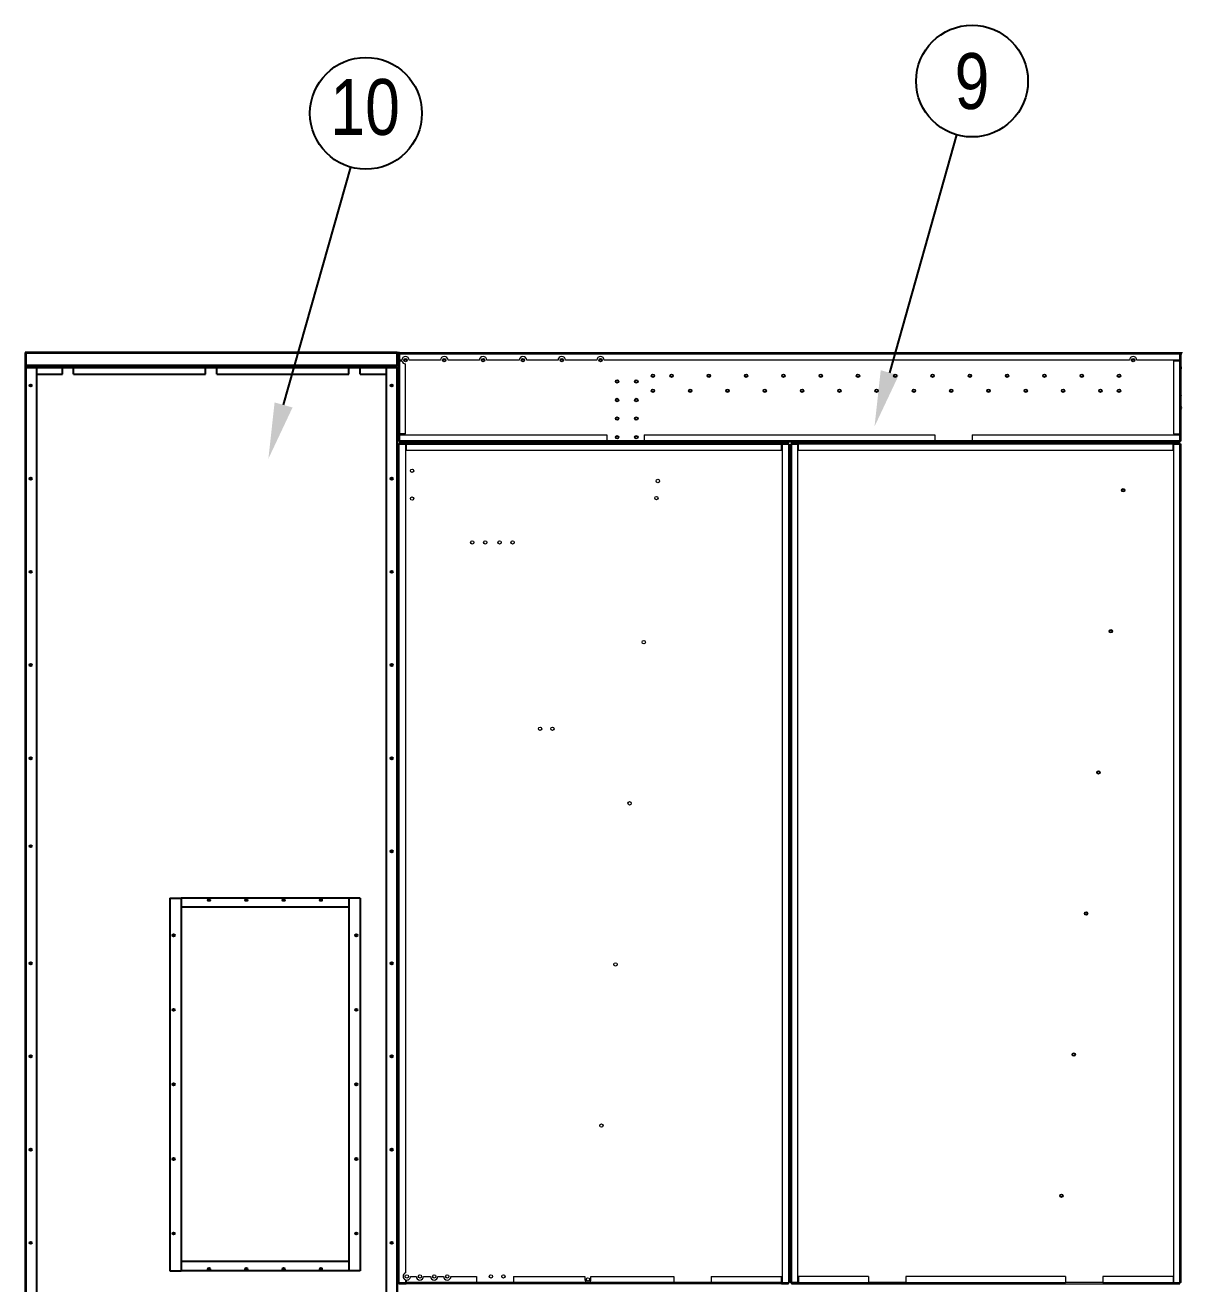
# Model space of a CAD drawing. Header units: millimetres. Extents: x -17070 to 41831, y -291348 to 30635.
# Drawn here: x 22017 to 25119, y 17925 to 21301 of the extents above; entities that cross this region are included whole.
import ezdxf
from ezdxf.enums import TextEntityAlignment as Align

# ---------------------------------------------------------------- set-up
doc = ezdxf.new("R2010")
doc.units = ezdxf.units.MM
doc.linetypes.add('HIDDEN', pattern=[0.375, 0.25, -0.125])
for name, color, linetype in [('냉각탑_dim', 1, 'Continuous'), ('냉각탑_text', 3, 'Continuous'), ('숨은선', 5, 'HIDDEN')]:
    doc.layers.add(name, color=color, linetype=linetype)
doc.styles.get("Standard").update_dxf_attribs({"font": 'arial.ttf'})

# ---------------------------------------------------------------- blocks, each defined once
blk = doc.blocks.new('A$C61556EF2')
for p, q in [((0, 998), (1450, 998)), ((0, 0), (0, 998)), ((1450, 998), (2900, 998)), ((2900, 0), (2900, 998)), ((2880, 968), (2900, 968)), ((1425, 898), (2425, 898)), ((1425, 898), (1425, 868)), ((2425, 898), (2425, 868)), ((1425, 868), (1425, 418)), ((1425, 868), (2425, 868)), ((1450, 868), (2425, 868)), ((1450, 868), (1450, 418)), ((2400, 868), (2400, 418)), ((2425, 868), (2425, 418)), ((2880, 868), (2900, 868)), ((1425, 418), (2425, 418)), ((1425, 388), (1425, 418)), ((1450, 418), (2425, 418)), ((2425, 388), (2425, 418)), ((1425, 388), (2425, 388)), ((0, 0), (1450, 0)), ((1450, 0), (2900, 0)), ((2880, 30), (2900, 30))]:
    blk.add_line(p, q)
at = {"color": 5}
for p, q in [((0, 968), (1450, 968)), ((0, 968), (20, 968)), ((20, 898), (20, 968)), ((1450, 968), (2900, 968)), ((2880, 898), (2880, 968)), ((20, 898), (0, 898)), ((1.6, 868), (1.6, 898)), ((2880, 898), (2900, 898)), ((2898.4, 868), (2898.4, 898)), ((20, 868), (0, 868)), ((20, 514), (20, 868)), ((2880, 514), (2880, 868)), ((20, 514), (0, 514)), ((1.6, 484), (1.6, 514)), ((2880, 514), (2900, 514)), ((2898.4, 484), (2898.4, 514)), ((20, 484), (0, 484)), ((20, 130), (20, 484)), ((2880, 130), (2880, 484)), ((2880, 484), (2900, 484)), ((20, 130), (0, 130)), ((1.6, 100), (1.6, 130)), ((2880, 130), (2900, 130)), ((2898.4, 100), (2898.4, 130)), ((20, 100), (0, 100)), ((20, 30), (20, 100)), ((20, 30), (20, 100)), ((2880, 30), (2880, 100)), ((2880, 30), (2880, 100)), ((2880, 100), (2900, 100)), ((0, 30), (1450, 30)), ((1450, 30), (2900, 30))]:
    blk.add_line(p, q, dxfattribs=at)
for centre in [(50, 983), (300, 983), (550, 983), (800, 983), (1050, 983), (1300, 983), (1600, 983), (1850, 983), (2100, 983), (2350, 983), (2600, 983), (2850, 983), (1525, 888), (1725, 888), (1925, 888), (2125, 888), (2325, 888), (1430, 793), (2420, 793), (1430, 693), (2420, 693), (1430, 593), (2420, 593), (1430, 493), (2420, 493), (1525, 398), (1725, 398), (1925, 398), (2125, 398), (2325, 398), (50, 15), (300, 15), (550, 15), (800, 15), (1050, 15), (1286, 15), (1600, 15), (1850, 15), (2100, 15), (2350, 15), (2600, 15), (2850, 15)]:
    blk.add_circle(centre, 3)
at = {"layer": '숨은선', "ltscale": 4}
for p, q in [((0, 996.4), (1450, 996.4)), ((1.6, 898), (1.6, 998)), ((1450, 996.4), (2898.4, 996.4)), ((2898.4, 898), (2898.4, 998)), ((1.6, 514), (1.6, 868)), ((2898.4, 514), (2898.4, 868)), ((1.6, 30), (1.6, 484)), ((2898.4, 30), (2898.4, 484)), ((1.6, 1.6), (1.6, 100)), ((2898.4, 1.6), (2898.4, 100)), ((0, 1.6), (1450, 1.6)), ((1450, 1.6), (2898.4, 1.6))]:
    blk.add_line(p, q, dxfattribs=at)
blk = doc.blocks.new('A$C42073BE0')
for p, q in [((0, 998), (0, 0)), ((0, 998), (36, 998)), ((36, 998), (36, 0)), ((0, 0), (36, 0))]:
    blk.add_line(p, q)
at = {"layer": '숨은선', "ltscale": 4}
for p, q in [((1.6, 996.4), (34.4, 996.4)), ((1.6, 996.4), (1.6, 0)), ((34.4, 996.4), (34.4, 0)), ((1.6, 1.6), (34.4, 1.6))]:
    blk.add_line(p, q, dxfattribs=at)
blk = doc.blocks.new('1')
at = {"color": 0, "lineweight": 20}
for p, q in [((22017.1, 17274.3), (22017.1, 20422.7)), ((23017.1, 20422.7), (22017.1, 20422.7)), ((23020.7, 20422.7), (23017.1, 20422.7))]:
    blk.add_line(p, q, dxfattribs=at)
at = {"color": 7, "lineweight": 20, "ltscale": 0.001111}
for p, q in [((23019.1, 20419.2), (23017.1, 20419.2)), ((23020.6, 20402.7), (23020.6, 20400.7)), ((25117.1, 20419.2), (25115.1, 20419.2)), ((25117.1, 20383.8), (25119.1, 20383.8)), ((25117.1, 20380.7), (25119.1, 20380.7)), ((23020.6, 20204.7), (23020.6, 20202.7)), ((23017.1, 20186.2), (23019.1, 20186.2)), ((23566.6, 20182.7), (23566.6, 20180.7)), ((23578.1, 20182.7), (23578.1, 20180.7)), ((23581.6, 20180.7), (23581.6, 20182.7)), ((23583.6, 20180.7), (23583.6, 20182.7)), ((23585.1, 20182.7), (23585.1, 20180.7)), ((23681.1, 20182.7), (23681.1, 20180.7)), ((23683.1, 20180.7), (23683.1, 20182.7)), ((23685.1, 20180.7), (23685.1, 20182.7)), ((23730.1, 20180.7), (23730.1, 20182.7)), ((23732.1, 20180.7), (23732.1, 20182.7)), ((23734.1, 20182.7), (23734.1, 20180.7)), ((23736.1, 20182.7), (23736.1, 20180.7)), ((24067.1, 20176.7), (24069.1, 20176.7)), ((24962.1, 20182.7), (24962.1, 20180.7)), ((24964.1, 20180.7), (24964.1, 20182.7)), ((25115.1, 20186.2), (25117.1, 20186.2)), ((24067.1, 20150.2), (24069.1, 20150.2)), ((24067.1, 20146.7), (24069.1, 20146.7)), ((24069.1, 20128.7), (24067.1, 20128.7))]:
    blk.add_line(p, q, dxfattribs=at)
at = {"color": 7, "lineweight": 20, "ltscale": 0.010278}
for p, q in [((23017.1, 20419.2), (23017.1, 20400.7)), ((23019.1, 20400.7), (23019.1, 20419.2)), ((25113.6, 20400.7), (25113.6, 20419.2)), ((25115.1, 20419.2), (25115.1, 20400.7)), ((25117.1, 20400.7), (25117.1, 20419.2)), ((23017.1, 20204.7), (23017.1, 20186.2)), ((23019.1, 20186.2), (23019.1, 20204.7)), ((25113.6, 20186.2), (25113.6, 20204.7)), ((25115.1, 20204.7), (25115.1, 20186.2)), ((25117.1, 20186.2), (25117.1, 20204.7)), ((23038.7, 20180.7), (23020.2, 20180.7)), ((23020.2, 20179.1), (23038.7, 20179.1)), ((23020.2, 20177.6), (23038.7, 20177.6)), ((24064, 20180.7), (24045.5, 20180.7)), ((24045.5, 20179.1), (24064, 20179.1)), ((24045.5, 20177.6), (24064, 20177.6)), ((24090.7, 20180.7), (24072.2, 20180.7)), ((24072.2, 20179.1), (24090.7, 20179.1)), ((24072.2, 20177.6), (24090.7, 20177.6)), ((25114, 20180.7), (25095.5, 20180.7)), ((25095.5, 20179.1), (25114, 20179.1)), ((25095.5, 20177.6), (25114, 20177.6)), ((23038.7, 17926.3), (23020.2, 17926.3)), ((23020.2, 17924.7), (23038.7, 17924.7)), ((24064, 17926.3), (24045.5, 17926.3)), ((24045.5, 17924.7), (24064, 17924.7)), ((24090.7, 17926.3), (24072.2, 17926.3)), ((24072.2, 17924.7), (24090.7, 17924.7)), ((25114, 17926.3), (25095.5, 17926.3)), ((25095.5, 17924.7), (25114, 17924.7))]:
    blk.add_line(p, q, dxfattribs=at)
at = {"color": 7, "lineweight": 20, "ltscale": 0.001944}
for p, q in [((23017.1, 20400.7), (23020.6, 20400.7)), ((23020.6, 20419.2), (23020.6, 20422.7)), ((25113.6, 20419.2), (25113.6, 20422.7)), ((25117.1, 20400.7), (25113.6, 20400.7)), ((23017.1, 20204.7), (23020.6, 20204.7)), ((25117.1, 20204.7), (25113.6, 20204.7)), ((23020.6, 20186.2), (23020.6, 20182.7)), ((25113.6, 20186.2), (25113.6, 20182.7))]:
    blk.add_line(p, q, dxfattribs=at)
at = {"color": 7, "lineweight": 20, "ltscale": 0.108889}
for p, q in [((23017.1, 20400.7), (23017.1, 20204.7)), ((23020.6, 20400.7), (23020.6, 20204.7)), ((25097.1, 20400.7), (25097.1, 20204.7)), ((25113.6, 20204.7), (25113.6, 20400.7)), ((25117.1, 20204.7), (25117.1, 20400.7))]:
    blk.add_line(p, q, dxfattribs=at)
at = {"color": 7, "lineweight": 20, "ltscale": 0.000833333}
for p, q in [((23020.6, 20419.2), (23019.1, 20419.2)), ((25113.6, 20419.2), (25115.1, 20419.2)), ((23020.6, 20186.2), (23019.1, 20186.2)), ((23020.2, 20177.6), (23020.2, 20179.1)), ((24064, 20177.6), (24064, 20179.1)), ((24072.2, 20177.6), (24072.2, 20179.1)), ((25113.6, 20186.2), (25115.1, 20186.2)), ((25114, 20177.6), (25114, 20179.1)), ((23020.2, 17927.8), (23020.2, 17926.3)), ((24064, 17927.8), (24064, 17926.3)), ((24072.2, 17927.8), (24072.2, 17926.3)), ((25114, 17927.8), (25114, 17926.3))]:
    blk.add_line(p, q, dxfattribs=at)
at = {"color": 7, "lineweight": 20}
for p, q in [((23020.6, 20422.7), (25113.6, 20422.7)), ((23020.6, 20419.2), (25113.6, 20419.2)), ((24978.6, 20402.7), (23570.1, 20402.7)), ((23017.1, 17927.8), (23017.1, 20177.6)), ((23020.2, 17927.8), (23020.2, 20177.6)), ((25113.6, 20182.7), (23020.6, 20182.7)), ((23037.1, 20177.6), (23037.1, 17954)), ((23038.7, 20180.7), (24045.5, 20180.7)), ((23038.7, 20177.6), (24045.5, 20177.6)), ((23038.7, 20160.7), (24045.5, 20160.7)), ((24047.1, 20177.6), (24047.1, 17927.8)), ((24064, 20177.6), (24064, 17927.8)), ((24067.1, 20177.6), (24067.1, 17927.8)), ((24069.1, 20177.6), (24069.1, 17927.8)), ((24072.2, 20177.6), (24072.2, 17927.8)), ((24089.1, 17927.8), (24089.1, 20177.6)), ((25095.5, 20180.7), (24090.7, 20180.7)), ((25095.5, 20177.6), (24090.7, 20177.6)), ((24090.7, 20160.7), (25095.5, 20160.7)), ((25097.1, 20177.6), (25097.1, 17927.8)), ((25114, 17927.8), (25114, 20177.6)), ((25117.1, 17927.8), (25117.1, 20177.6)), ((24045.5, 17924.7), (23038.7, 17924.7)), ((24090.7, 17924.7), (25095.5, 17924.7))]:
    blk.add_line(p, q, dxfattribs=at)
at = {"color": 7, "lineweight": 20, "ltscale": 0.009167}
for p, q in [((23020.6, 20419.2), (23020.6, 20402.7)), ((25097.1, 20400.7), (25113.6, 20400.7)), ((25113.6, 20402.7), (25113.6, 20419.2)), ((23037.1, 20204.7), (23020.6, 20204.7)), ((23020.6, 20202.7), (23020.6, 20186.2)), ((23577.1, 20202.7), (23577.1, 20186.2)), ((23677.1, 20202.7), (23677.1, 20186.2)), ((24457.1, 20202.7), (24457.1, 20186.2)), ((24557.1, 20202.7), (24557.1, 20186.2)), ((25097.1, 20204.7), (25113.6, 20204.7)), ((25113.6, 20186.2), (25113.6, 20202.7))]:
    blk.add_line(p, q, dxfattribs=at)
at = {"color": 7, "lineweight": 20, "ltscale": 0.003611}
blk.add_line((23027.1, 20402.7), (23020.6, 20402.7), dxfattribs=at)
at = {"color": 7, "lineweight": 20, "ltscale": 0.003723}
blk.add_line((23020.6, 20400.7), (23027.3, 20400.7), dxfattribs=at)
at = {"color": 7, "lineweight": 20, "ltscale": 0.046667}
for p, q in [((23131.1, 20402.7), (23047.1, 20402.7)), ((23235.1, 20402.7), (23151.1, 20402.7)), ((23446.1, 20402.7), (23362.1, 20402.7)), ((23550.1, 20402.7), (23466.1, 20402.7))]:
    blk.add_line(p, q, dxfattribs=at)
at = {"color": 7, "lineweight": 20, "ltscale": 0.048333}
blk.add_line((23342.1, 20402.7), (23255.1, 20402.7), dxfattribs=at)
at = {"color": 7, "lineweight": 20, "ltscale": 0.063889}
blk.add_line((25113.6, 20402.7), (24998.6, 20402.7), dxfattribs=at)
at = {"color": 7, "lineweight": 20, "ltscale": 0.003944}
blk.add_line((25113.6, 20422.7), (25120.7, 20422.7), dxfattribs=at)
at = {"color": 7, "lineweight": 20, "ltscale": 0.003056}
blk.add_line((25113.6, 20419.6), (25119.1, 20419.6), dxfattribs=at)
at = {"color": 7, "lineweight": 20, "ltscale": 0.104444}
blk.add_line((23037.1, 20204.7), (23037.1, 20392.7), dxfattribs=at)
at = {"color": 7, "lineweight": 20, "ltscale": 0.001373}
for p, q in [((25117.1, 20308.5), (25119.1, 20309.9)), ((25119.1, 20276.7), (25117.1, 20275.2)), ((25119.1, 20272.9), (25117.1, 20271.4))]:
    blk.add_line(p, q, dxfattribs=at)
at = {"color": 7, "lineweight": 20, "ltscale": 0.309167}
for p, q in [((23020.6, 20202.7), (23577.1, 20202.7)), ((24557.1, 20202.7), (25113.6, 20202.7)), ((23577.1, 20186.2), (23020.6, 20186.2)), ((25113.6, 20186.2), (24557.1, 20186.2))]:
    blk.add_line(p, q, dxfattribs=at)
at = {"color": 7, "lineweight": 20, "ltscale": 0.433333}
for p, q in [((23677.1, 20202.7), (24457.1, 20202.7)), ((24457.1, 20186.2), (23677.1, 20186.2))]:
    blk.add_line(p, q, dxfattribs=at)
at = {"color": 7, "lineweight": 20, "ltscale": 0.001722}
for p, q in [((23020.2, 20177.6), (23017.1, 20177.6)), ((23038.7, 20177.6), (23038.7, 20180.7)), ((24045.5, 20177.6), (24045.5, 20180.7)), ((24064, 20177.6), (24067.1, 20177.6)), ((24069.1, 20177.6), (24072.2, 20177.6)), ((24090.7, 20180.7), (24090.7, 20177.6)), ((25095.5, 20180.7), (25095.5, 20177.6)), ((25117.1, 20177.6), (25114, 20177.6)), ((23020.2, 17927.8), (23017.1, 17927.8)), ((23038.7, 17927.8), (23038.7, 17924.7)), ((24045.5, 17927.8), (24045.5, 17924.7)), ((24064, 17927.8), (24067.1, 17927.8)), ((24069.1, 17927.8), (24072.2, 17927.8)), ((24090.7, 17924.7), (24090.7, 17927.8)), ((25095.5, 17924.7), (25095.5, 17927.8)), ((25117.1, 17927.8), (25114, 17927.8))]:
    blk.add_line(p, q, dxfattribs=at)
at = {"color": 7, "lineweight": 20, "ltscale": 0.000888889}
for p, q in [((23020.2, 20180.7), (23020.2, 20179.1)), ((24045.5, 20177.6), (24047.1, 20177.6)), ((24064, 20179.1), (24064, 20180.7)), ((24072.2, 20180.7), (24072.2, 20179.1)), ((25114, 20179.1), (25114, 20180.7)), ((23020.2, 17926.3), (23020.2, 17924.7)), ((23038.7, 17927.8), (23037.1, 17927.8)), ((24047.1, 17927.8), (24045.5, 17927.8)), ((24064, 17924.7), (24064, 17926.3)), ((24072.2, 17926.3), (24072.2, 17924.7)), ((24090.7, 17927.8), (24089.1, 17927.8)), ((25097.1, 17927.8), (25095.5, 17927.8)), ((25114, 17924.7), (25114, 17926.3))]:
    blk.add_line(p, q, dxfattribs=at)
at = {"color": 7, "lineweight": 20, "ltscale": 0.009389}
for p, q in [((23037.1, 20177.6), (23020.2, 20177.6)), ((23038.7, 20177.6), (23038.7, 20160.7)), ((24045.5, 20160.7), (24045.5, 20177.6)), ((24064, 20177.6), (24047.1, 20177.6)), ((24089.1, 20177.6), (24072.2, 20177.6)), ((24090.7, 20160.7), (24090.7, 20177.6)), ((25095.5, 20160.7), (25095.5, 20177.6)), ((25097.1, 20177.6), (25114, 20177.6)), ((23227.1, 17944.7), (23227.1, 17927.8)), ((23327.1, 17944.7), (23327.1, 17927.8)), ((23757.1, 17944.7), (23757.1, 17927.8)), ((23857.1, 17944.7), (23857.1, 17927.8)), ((24045.5, 17927.8), (24045.5, 17944.7)), ((24090.7, 17944.7), (24090.7, 17927.8)), ((24279.1, 17944.7), (24279.1, 17927.8)), ((24379.1, 17944.7), (24379.1, 17927.8)), ((24807.1, 17944.7), (24807.1, 17927.8)), ((24907.1, 17944.7), (24907.1, 17927.8)), ((25095.5, 17944.7), (25095.5, 17927.8)), ((23020.2, 17927.8), (23037.1, 17927.8)), ((24047.1, 17927.8), (24064, 17927.8)), ((24089.1, 17927.8), (24072.2, 17927.8)), ((25097.1, 17927.8), (25114, 17927.8))]:
    blk.add_line(p, q, dxfattribs=at)
at = {"color": 7, "lineweight": 20, "ltscale": 0.000888888}
for p, q in [((23037.1, 20177.6), (23038.7, 20177.6)), ((23038.7, 17927.8), (23037.1, 17927.8))]:
    blk.add_line(p, q, dxfattribs=at)
at = {"color": 7, "lineweight": 20, "ltscale": 0.055556}
for p, q in [((23677.1, 20186.2), (23577.1, 20186.2)), ((23677.1, 20186.2), (23577.1, 20186.2)), ((24557.1, 20186.2), (24457.1, 20186.2)), ((24557.1, 20186.2), (24457.1, 20186.2)), ((23327.1, 17927.8), (23227.1, 17927.8)), ((23857.1, 17927.8), (23757.1, 17927.8)), ((23857.1, 17927.8), (23757.1, 17927.8)), ((24279.1, 17927.8), (24379.1, 17927.8)), ((24379.1, 17927.8), (24279.1, 17927.8)), ((24907.1, 17927.8), (24807.1, 17927.8))]:
    blk.add_line(p, q, dxfattribs=at)
at = {"color": 7, "lineweight": 20, "ltscale": 0.011818}
blk.add_line((23017.1, 17951.4), (23015.2, 17930.2), dxfattribs=at)
at = {"color": 7, "lineweight": 20, "ltscale": 0.001034}
blk.add_line((23015.2, 17930.2), (23017.1, 17930.1), dxfattribs=at)
at = {"color": 7, "lineweight": 20, "ltscale": 0.004182}
blk.add_line((23037.1, 17935.3), (23037.1, 17927.8), dxfattribs=at)
at = {"color": 7, "lineweight": 20, "ltscale": 0.003933}
blk.add_line((23038.7, 17934.9), (23038.7, 17927.8), dxfattribs=at)
at = {"color": 7, "lineweight": 20, "ltscale": 0.008333}
for p, q in [((23050.6, 17944.7), (23065.6, 17944.7)), ((23124, 17944.7), (23139, 17944.7))]:
    blk.add_line(p, q, dxfattribs=at)
at = {"color": 7, "lineweight": 20, "ltscale": 0.010222}
blk.add_line((23085.6, 17944.7), (23104, 17944.7), dxfattribs=at)
at = {"color": 7, "lineweight": 20, "ltscale": 0.037841}
blk.add_line((23159, 17944.7), (23227.1, 17944.7), dxfattribs=at)
at = {"color": 7, "lineweight": 20, "ltscale": 0.106316}
blk.add_line((23327.1, 17944.7), (23518.4, 17944.7), dxfattribs=at)
at = {"color": 7, "lineweight": 20, "ltscale": 0.004483}
for p, q in [((23518.4, 17944.7), (23518.4, 17936.6)), ((23534.4, 17936.6), (23534.4, 17944.7))]:
    blk.add_line(p, q, dxfattribs=at)
at = {"color": 7, "lineweight": 20, "ltscale": 0.123684}
blk.add_line((23534.4, 17944.7), (23757.1, 17944.7), dxfattribs=at)
at = {"color": 7, "lineweight": 20, "ltscale": 0.104667}
for p, q in [((23857.1, 17944.7), (24045.5, 17944.7)), ((24279.1, 17944.7), (24090.7, 17944.7)), ((25095.5, 17944.7), (24907.1, 17944.7)), ((23227.1, 17927.8), (23038.7, 17927.8)), ((24045.5, 17927.8), (23857.1, 17927.8)), ((24090.7, 17927.8), (24279.1, 17927.8)), ((24907.1, 17927.8), (25095.5, 17927.8))]:
    blk.add_line(p, q, dxfattribs=at)
at = {"color": 7, "lineweight": 20, "ltscale": 0.237778}
for p, q in [((24807.1, 17944.7), (24379.1, 17944.7)), ((24379.1, 17927.8), (24807.1, 17927.8))]:
    blk.add_line(p, q, dxfattribs=at)
at = {"color": 7, "lineweight": 20, "ltscale": 0.238889}
blk.add_line((23757.1, 17927.8), (23327.1, 17927.8), dxfattribs=at)
at = {"color": 7, "lineweight": 20}
for centre, radius in [((23037.1, 20402.7), 4.5), ((23037.1, 20402.7), 3), ((23141.1, 20402.7), 4.5), ((23141.1, 20402.7), 3), ((23245.1, 20402.7), 4.5), ((23245.1, 20402.7), 3), ((23352.1, 20402.7), 4.5), ((23352.1, 20402.7), 3), ((23456.1, 20402.7), 4.5), ((23456.1, 20402.7), 3), ((23560.1, 20402.7), 4.5), ((23560.1, 20402.7), 3), ((24988.6, 20402.7), 4.5), ((24988.6, 20402.7), 3), ((23700.6, 20360.7), 4.5), ((23700.6, 20360.7), 3), ((23750.6, 20360.7), 4.5), ((23750.6, 20360.7), 3), ((23850.6, 20360.7), 4.5), ((23850.6, 20360.7), 3), ((23950.6, 20360.7), 4.5), ((23950.6, 20360.7), 3), ((24050.6, 20360.7), 4.5), ((24050.6, 20360.7), 3), ((24150.6, 20360.7), 4.5), ((24150.6, 20360.7), 3), ((24250.6, 20360.7), 4.5), ((24250.6, 20360.7), 3), ((24350.6, 20360.7), 4.5), ((24350.6, 20360.7), 3), ((24450.6, 20360.7), 4.5), ((24450.6, 20360.7), 3), ((24550.6, 20360.7), 4.5), ((24550.6, 20360.7), 3), ((24650.6, 20360.7), 4.5), ((24650.6, 20360.7), 3), ((24750.6, 20360.7), 4.5), ((24750.6, 20360.7), 3), ((24850.6, 20360.7), 4.5), ((24850.6, 20360.7), 3), ((24950.6, 20360.7), 4.5), ((24950.6, 20360.7), 3), ((23604.6, 20345.7), 4.5), ((23604.6, 20345.7), 3), ((23656.1, 20345.7), 4.5), ((23656.1, 20345.7), 3), ((23604.6, 20295.7), 4.5), ((23604.6, 20295.7), 3), ((23656.1, 20295.7), 4.5), ((23656.1, 20295.7), 3), ((23700.6, 20320.7), 4.5), ((23700.6, 20320.7), 3), ((23800.6, 20320.7), 4.5), ((23800.6, 20320.7), 3), ((23900.6, 20320.7), 4.5), ((23900.6, 20320.7), 3), ((24000.6, 20320.7), 4.5), ((24000.6, 20320.7), 3), ((24100.6, 20320.7), 4.5), ((24100.6, 20320.7), 3), ((24200.6, 20320.7), 4.5), ((24200.6, 20320.7), 3), ((24300.6, 20320.7), 4.5), ((24300.6, 20320.7), 3), ((24400.6, 20320.7), 4.5), ((24400.6, 20320.7), 3), ((24500.6, 20320.7), 4.5), ((24500.6, 20320.7), 3), ((24600.6, 20320.7), 4.5), ((24600.6, 20320.7), 3), ((24700.6, 20320.7), 4.5), ((24700.6, 20320.7), 3), ((24800.6, 20320.7), 4.5), ((24800.6, 20320.7), 3), ((24900.6, 20320.7), 4.5), ((24900.6, 20320.7), 3), ((24950.6, 20320.7), 4.5), ((24950.6, 20320.7), 3), ((23604.6, 20245.7), 4.5), ((23604.6, 20245.7), 3), ((23656.1, 20245.7), 4.5), ((23656.1, 20245.7), 3), ((23604.6, 20195.7), 4.5), ((23604.6, 20195.7), 3), ((23656.1, 20195.7), 4.5), ((23656.1, 20195.7), 3), ((23054.6, 20106.1), 4.5), ((23713.8, 20078.4), 4.5), ((24961.8, 20053.7), 4.5), ((23054.6, 20031.1), 4.5), ((23709.8, 20032.6), 4.5), ((24961.8, 20053.7), 3), ((23216, 19913.7), 4.5), ((23251, 19913.7), 4.5), ((23289.4, 19913.7), 4.5), ((23324.4, 19913.7), 4.5), ((24928.7, 19675.2), 4.5), ((24928.7, 19675.2), 3), ((23676, 19646.1), 4.5), ((23398, 19413.7), 4.5), ((23431, 19413.7), 4.5), ((24895.5, 19296.6), 4.5), ((24895.5, 19296.6), 3), ((23638.2, 19213.7), 4.5), ((24862.4, 18918.1), 4.5), ((24862.4, 18918.1), 3), ((23600.3, 18781.4), 4.5), ((24829.3, 18539.5), 4.5), ((24829.3, 18539.5), 3), ((23562.5, 18349), 4.5), ((24796.2, 18161), 4.5), ((24796.2, 18161), 3), ((23040.6, 17944.7), 4.5), ((23075.6, 17944.7), 4.5), ((23114, 17944.7), 4.5), ((23149, 17944.7), 4.5), ((23266.3, 17944.7), 4.5), ((23299.5, 17944.7), 4.5), ((23526.4, 17936.6), 4.5)]:
    blk.add_circle(centre, radius, dxfattribs=at)
for centre, radius, start, end in [((23020.7, 20419.1), 3.6, 91.5918, 178.4088), ((23020.7, 20419.1), 1.6, 93.5833, 176.4167), ((23020.7, 20419.1), 3.6, 90, 90.2418), ((23037.1, 20402.7), 10, 0, 180), ((23037.1, 20402.7), 10, 191.5372, 270), ((23141.1, 20402.7), 10, 0, 180), ((23245.1, 20402.7), 10, 0, 180), ((23352.1, 20402.7), 10, 0, 180), ((23456.1, 20402.7), 10, 0, 180), ((23560.1, 20402.7), 10, 0, 180), ((23576.5, 20419.1), 3.6, 89.7582, 90), ((23585.6, 20419.2), 3.5, 90, 90.2449), ((24988.6, 20402.7), 10, 0, 180), ((23040.6, 17944.7), 10, 110.4057, 249.5943), ((23040.6, 17944.7), 10, 259.1251, 0), ((23075.6, 17944.7), 10, 180, 0), ((23114, 17944.7), 10, 180, 0), ((23149, 17944.7), 10, 180, 0), ((23526.4, 17936.6), 8, 180, 0), ((23020.6, 17928.2), 3.5, 175, 263.6565), ((23020.6, 17928.2), 1.5, 195.4662, 255.061)]:
    blk.add_arc(centre, radius, start, end, dxfattribs=at)
at = {"layer": '냉각탑_dim', "lineweight": -3}
for points in [[(24359.7, 20362), (24294.9, 20224.5), (24311.6, 20375.6)], [(22734.1, 20275.6), (22669.3, 20138), (22686, 20289.2)]]:
    blk.add_solid(points, dxfattribs=at)
at = {"color": 2, "rotation": 270}
for name, p in [('A$C42073BE0', (22017.1, 20422.7)), ('A$C61556EF2', (22017.1, 20384.7))]:
    blk.add_blockref(name, p, dxfattribs=at)

msp = doc.modelspace()

# ---------------------------------------------------------------- linework, layer by layer
at = {"layer": '냉각탑_dim', "linetype": 'ByBlock', "lineweight": -3}
for points in [[(24335.6, 20368.8), (24515.7, 21006.9)], [(22710, 20282.4), (22890.1, 20920.5)]]:
    msp.add_lwpolyline(points, dxfattribs=at)
for centre in [(24556.5, 21151.3), (22930.9, 21064.8)]:
    msp.add_circle(centre, 150, dxfattribs=at)

# ---------------------------------------------------------------- block references
msp.add_blockref('1', (0, 0))

# ---------------------------------------------------------------- texts
at = {"layer": '냉각탑_text', "width": 0.8}
for s, p in [('9', (24556.5, 21151.3)), ('10', (22928.8, 21081.9))]:
    msp.add_text(s, height=150, dxfattribs=at).set_placement(p, align=Align.MIDDLE_CENTER)

doc.saveas('drawing.dxf')
